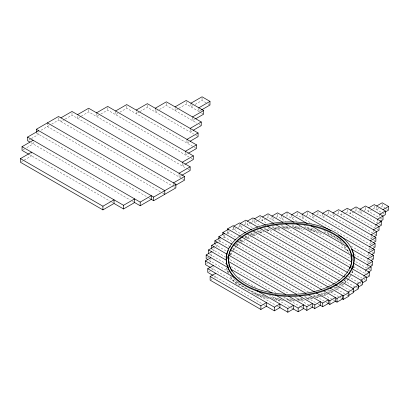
<?xml version="1.0" encoding="UTF-8"?>
<svg xmlns="http://www.w3.org/2000/svg" width="409" height="409" viewBox="0 0 409 409"><rect width="100%" height="100%" fill="white"/><g stroke="black" fill="none" stroke-linecap="round" stroke-linejoin="round"><path stroke-width="0.31" stroke-dasharray="2.04 1.53" d="M41.069 130.215L49.525 125.333M51.641 124.111L58.513 120.144L173.119 186.315M28.645 140.139L30.757 138.917M31.288 138.61L38.686 134.336L38.686 131.897M64.591 119.382L60.89 121.519L60.89 119.075M65.123 119.075L71.994 115.108L181.836 178.528M23.093 149.75L24.678 148.835M26.795 147.613L33.139 143.953L33.139 141.509M80.716 116.483L77.546 118.313L77.546 114.653M81.248 116.176L88.646 111.902L187.388 168.912M98.692 115.261L96.575 116.483L96.575 112.818M100.808 114.039L107.679 110.072L188.902 156.964M21.508 161.652L23.62 160.435M24.151 160.129L31.554 155.855L31.554 153.416M117.72 113.431L115.609 114.653L115.609 110.987M119.837 112.209L126.708 108.242L193.743 146.943M139.397 111.902L136.228 113.738L136.228 110.072M139.924 111.601L147.327 107.327L193.667 134.08M157.373 110.686L155.256 111.902L155.256 108.242M159.484 109.464L166.361 105.496L196.887 123.119M178.252 108.702L175.083 110.532L175.083 106.867M178.784 108.395L186.182 104.121L200.906 112.618M193.058 105.65L190.942 106.867L190.942 103.206M195.17 104.428L202.046 100.461L207.332 103.513M200.988 110.225L198.871 111.447L198.871 107.782M194.643 119.382L192.527 120.604L192.527 116.938M192.266 130.829L190.149 132.051L190.149 128.385M189.091 141.816L186.979 143.038L186.979 139.372M187.506 153.718L185.389 154.939L185.389 151.279M184.331 164.704L182.22 165.926L182.22 162.266M181.161 175.696L179.045 176.918L179.045 173.252M227.573 231.32L227.573 232.542L230.098 231.085M232.118 229.919L233.125 229.337L241.397 234.112M224.832 235.042L222.818 236.203L232.747 241.939M226.852 233.876L228.365 233.002L228.365 230.558M235.937 228.631L233.917 229.797L233.917 226.744M237.956 227.465L239.469 226.591L246.642 230.732M242.281 225.886L240.262 227.046L240.262 224.607M244.301 224.72L245.814 223.846L252.987 227.987M218.851 239.107L218.851 240.323L220.87 239.158M223.391 237.706L224.403 237.123L224.403 234.679M250.932 222.721L247.399 224.761L247.399 221.095M251.438 222.43L252.951 221.555L259.582 225.385M218.922 242.113L220.436 241.244L220.436 238.8M257.563 220.722L254.536 222.47L254.536 218.81M258.069 220.431L260.088 219.265L267.43 223.503M216.254 246.402L217.266 245.819L217.266 243.375M265.998 218.6L262.466 220.64L262.466 218.196M266.504 218.309L268.018 217.435L275.835 221.949M212.578 251.269L214.091 250.4L214.091 247.956M273.999 218.559L271.98 219.725L271.98 216.673M276.019 217.394L277.532 216.519L285.917 221.361M207.174 258.053L208.687 257.179M210.707 256.019L211.714 255.436L211.714 252.992M283.514 217.644L281.499 218.81L281.499 215.144M286.039 216.187L287.046 215.604L296.995 221.346M206.381 264.01L207.389 263.427M209.408 262.261L210.921 261.387L210.921 258.943M293.826 217.184L291.806 218.35L291.806 214.689M295.845 216.018L297.358 215.144L311.699 223.426M208.759 271.791L211.279 270.334M211.785 270.042L213.299 269.168L213.299 266.724M304.132 216.724L302.113 217.89L302.113 214.229M306.152 215.563L307.665 214.689L369.874 250.599M314.444 216.269L312.425 217.435L312.425 213.769M316.459 215.103L317.972 214.229L372.323 245.61M211.136 279.572L212.148 278.989M214.669 277.532L215.681 276.949L215.681 274.511M324.751 215.809L322.732 216.974L322.732 213.314M326.771 214.643L328.284 213.769L372.543 239.326M335.058 215.354L333.038 216.519L333.038 212.854M337.077 214.188L338.591 213.314L373.898 233.697M345.298 213.104L341.766 215.144L341.766 212.706M345.799 212.813L347.313 211.939L375.861 228.421M354.02 211.734L350.487 213.769L350.487 211.33M354.521 211.443L356.04 210.569L378.657 223.626M362.021 211.688L360.002 212.854L360.002 209.193M364.041 210.523L365.554 209.653L379.828 217.89M372.256 209.444L368.724 211.484L368.724 209.04M372.763 209.152L374.276 208.278L382.471 213.007M378.673 208.488L376.653 209.653L376.653 207.21M380.692 207.322L382.205 206.448L385.38 208.278M373.12 237.327L371.106 238.493L371.106 234.832M372.328 243.278L370.314 244.444L370.314 240.783M372.042 248.943L369.516 250.4L369.516 246.734M370.743 255.185L368.724 256.351L368.724 252.685M369.951 261.136L367.931 262.302L367.931 258.636M367.645 267.961L369.158 267.087M207.859 103.814L209.975 105.036M385.907 208.585L388.55 210.108M382.737 213.161L385.38 214.689M201.448 112.935L203.631 114.193M380.273 218.15L382.998 219.725M379.204 223.943L381.413 225.216M199.071 124.382L201.248 125.64M376.847 228.989L379.036 230.252M374.45 234.014L376.653 235.287M195.87 135.353L198.079 136.626M373.095 239.643L375.861 241.244M372.875 245.927L375.068 247.194M194.295 147.26L196.494 148.528M372.072 251.872L374.276 253.145M323.836 230.431L341.198 240.456M351.111 246.177L369.071 256.55M371.275 257.823L373.483 259.096M191.11 158.242L193.319 159.52M303.943 225.359L349.179 251.474M354.143 254.337L369.925 263.452M370.482 263.774L372.691 265.047M291.995 224.868L352.389 259.735M352.773 259.96L368.351 268.953M368.903 269.27L371.106 270.543M187.941 169.234L190.149 170.507M280.789 224.807L350.211 264.889M353.519 266.801L366.761 274.444M367.313 274.761L369.516 276.034M272.394 226.371L348.637 270.39M349.071 270.64L350.85 271.668M351.28 271.913L361.919 278.059M364.133 279.337L366.346 280.615M182.388 178.845L184.597 180.118M263.943 227.9L345.247 274.843M345.799 275.16L347.461 276.121M348.013 276.438L362.379 284.736M257.348 230.502L340.753 278.657M344.066 280.569L358.417 288.856M173.672 186.632L175.875 187.905M250.748 233.104L335.457 282.005M339.317 284.235L349.797 290.288M351.76 291.423L353.657 292.517M244.95 236.167L330.155 285.359M333.764 287.44L346.142 294.587M346.694 294.909L348.903 296.182M160.364 191.77L47.413 126.555L47.413 122.894M162.567 193.043L164.776 194.311M227.573 232.542L236.642 237.777M239.95 239.689L323.504 287.926M327.66 290.329L339.49 297.159M340.043 297.476L342.558 298.928M236.003 243.815L316.643 290.375M321.009 292.895L332.66 299.623M333.146 299.904L335.421 301.218M36.309 132.966L148.533 197.757M149.086 198.074L151.294 199.347M218.851 240.323L229.285 246.351M232.603 248.268L308.371 292.011M313.299 294.853L325.518 301.908M326.004 302.19L328.284 303.504M214.889 244.444L226.637 251.228M230.369 253.386L298.948 292.982M304.48 296.172L317.757 303.836M318.146 304.066L320.354 305.339M30.9 142.659L130.256 200.021M132.434 201.279L134.638 202.552M211.714 249.025L288.892 293.58M294.746 296.96L309.291 305.359M309.659 305.574L312.425 307.169M209.648 254.24L227.322 264.444M230.993 266.566L275.937 292.512M283.672 296.98L300.947 306.949M301.346 307.185L303.703 308.539M29.208 154.5L111.274 201.882M111.821 202.199L114.024 203.467M208.917 260.226L229.296 271.995M238.662 277.399L256.837 287.895M268.958 294.894L290.641 307.415M291.193 307.732L293.391 308.999M210.87 267.762L276.847 305.855M277.394 306.172L279.909 307.624M213.253 275.554L263.35 304.475M263.672 304.659L266.428 306.254M382.205 204.004L382.205 206.448M379.828 214.229L379.828 216.673M377.446 219.265L377.446 222.925M375.861 224.761L375.861 227.199M374.276 205.834L374.276 208.278M373.483 229.797L373.483 232.849M367.139 264.592L367.139 267.644M365.554 207.21L365.554 209.653M365.554 270.083L365.554 273.749M363.969 275.579L363.969 277.409M356.04 208.125L356.04 210.569M348.11 292.67L348.11 295.722M347.313 209.5L347.313 211.939M338.591 210.87L338.591 213.314M328.284 211.33L328.284 213.769M317.972 211.785L317.972 214.229M307.665 212.245L307.665 214.689M297.358 212.706L297.358 215.144M287.046 212.552L287.046 215.604M277.532 214.076L277.532 216.519M268.018 214.991L268.018 217.435M260.088 216.821L260.088 219.265M252.951 219.112L252.951 221.555M245.814 221.402L245.814 223.846M239.469 224.147L239.469 226.591M233.125 226.898L233.125 229.337M202.046 98.017L202.046 100.461M186.182 101.677L186.182 104.121M173.498 182.869L173.498 184.699M166.361 103.053L166.361 105.496M147.327 104.883L147.327 107.327M126.708 105.798L126.708 108.242M107.679 107.633L107.679 110.072M88.646 109.464L88.646 111.902M71.994 112.669L71.994 115.108M58.513 117.705L58.513 120.144M353.949 265.778A63.922 36.907 0 0 1 353.534 268.181M352.855 270.564A63.922 36.907 0 0 1 351.904 272.915M350.539 275.482A63.922 36.907 0 0 1 349.22 277.491M348.483 278.473A63.922 36.907 0 0 1 344.664 282.65M342.839 284.27A63.922 36.907 0 0 1 340.876 285.835M338.473 287.532A63.922 36.907 0 0 1 335.36 289.46M332.829 290.845A63.922 36.907 0 0 1 322.123 295.329M319.869 296.044A63.922 36.907 0 0 1 315.216 297.317M312.225 298.003A63.922 36.907 0 0 1 306.704 299.015M302.946 299.526A63.922 36.907 0 0 1 297.323 300.037M293.744 300.211A63.922 36.907 0 0 1 286.576 300.211M281.816 299.955A63.922 36.907 0 0 1 273.616 299.015M267.491 297.875A63.922 36.907 0 0 1 251.249 292.645M239.449 285.835A63.922 36.907 0 0 1 230.42 276.494M228.416 272.915A63.922 36.907 0 0 1 226.785 268.181M226.929 257.951A63.922 36.907 0 0 1 227.91 254.986M235.656 244.086A63.922 36.907 0 0 1 237.481 242.46M239.449 240.901A63.922 36.907 0 0 1 242.353 238.866M244.96 237.271A63.922 36.907 0 0 1 248.012 235.62M250.155 234.582A63.922 36.907 0 0 1 255.819 232.24M256.407 232.026A63.922 36.907 0 0 1 261.024 230.518M264.516 229.561A63.922 36.907 0 0 1 269.311 228.478M271.76 228.023A63.922 36.907 0 0 1 278.641 227.067M281.816 226.775A63.922 36.907 0 0 1 287.772 226.484M291.949 226.474A63.922 36.907 0 0 1 299.777 226.883M304.209 227.363A63.922 36.907 0 0 1 314.623 229.27M323.913 232.026A63.922 36.907 0 0 1 343.77 243.268M352.169 254.398A63.922 36.907 0 0 1 352.855 256.167M344.869 279.812A61.682 35.609 0 0 1 344.02 280.722M341.449 283.151A61.682 35.609 0 0 1 339.097 285.042M336.535 286.847A61.682 35.609 0 0 1 333.775 288.544M331.106 290.001A61.682 35.609 0 0 1 327.711 291.617M324.986 292.757A61.682 35.609 0 0 1 319.24 294.771M318.642 294.95A61.682 35.609 0 0 1 312.614 296.535M310.283 297.026A61.682 35.609 0 0 1 304.925 297.941M301.888 298.325A61.682 35.609 0 0 1 295.124 298.861M291.402 298.969A61.682 35.609 0 0 1 283.958 298.795M279.045 298.391A61.682 35.609 0 0 1 269.454 296.908M264.096 295.641A61.682 35.609 0 0 1 235.451 279.812M230.093 255.277A61.682 35.609 0 0 1 232.517 250.702M233.176 249.741A61.682 35.609 0 0 1 236.305 246.008M236.745 245.558A61.682 35.609 0 0 1 240.262 242.435M241.228 241.688A61.682 35.609 0 0 1 244.326 239.536M246.545 238.186A61.682 35.609 0 0 1 249.219 236.734M252.614 235.114A61.682 35.609 0 0 1 256.458 233.544M259.321 232.527A61.682 35.609 0 0 1 263.488 231.259M266.556 230.466A61.682 35.609 0 0 1 270.63 229.587M274.199 228.968A61.682 35.609 0 0 1 280.267 228.217M282.726 228.017A61.682 35.609 0 0 1 290.16 227.757M293.887 227.818A61.682 35.609 0 0 1 301.888 228.406M307.916 229.265A61.682 35.609 0 0 1 320.416 232.332M344.45 246.463A61.682 35.609 0 0 1 349.25 253.156M351.766 265.845A61.682 35.609 0 0 1 351.546 267.588M346.065 279.148A61.682 35.609 0 0 1 343.575 281.903M342.328 283.1A61.682 35.609 0 0 1 339.097 285.779M337.583 286.867A61.682 35.609 0 0 1 333.775 289.281M331.653 290.446A61.682 35.609 0 0 1 328.289 292.092M326.091 293.043A61.682 35.609 0 0 1 321.581 294.741M319.24 295.502A61.682 35.609 0 0 1 313.764 297M311.454 297.522A61.682 35.609 0 0 1 306.126 298.493M302.502 298.989A61.682 35.609 0 0 1 295.743 299.562M292.645 299.679A61.682 35.609 0 0 1 285.814 299.618M280.881 299.306A61.682 35.609 0 0 1 271.218 297.987M265.937 296.847A61.682 35.609 0 0 1 233.176 277.726M228.687 267.011A61.682 35.609 0 0 1 228.488 264.679M229.009 259.449A61.682 35.609 0 0 1 229.669 257.154M230.584 254.884A61.682 35.609 0 0 1 232.2 251.918M233.176 250.472A61.682 35.609 0 0 1 235.87 247.194M237.154 245.891A61.682 35.609 0 0 1 239.792 243.544M241.228 242.419A61.682 35.609 0 0 1 244.868 239.925M247.067 238.621A61.682 35.609 0 0 1 250.891 236.637M252.614 235.845A61.682 35.609 0 0 1 257.021 234.066M259.904 233.069A61.682 35.609 0 0 1 264.096 231.826M267.133 231.065A61.682 35.609 0 0 1 271.811 230.098M274.199 229.7A61.682 35.609 0 0 1 280.881 228.892M284.577 228.636A61.682 35.609 0 0 1 291.402 228.493M295.743 228.636A61.682 35.609 0 0 1 304.322 229.439M309.695 230.318A61.682 35.609 0 0 1 323.867 234.275M341.449 244.316A61.682 35.609 0 0 1 348.422 252.404M349.992 255.446A61.682 35.609 0 0 1 351.173 258.877M354.005 265.906A63.922 36.907 0 0 1 353.662 268.319M353.054 270.707A63.922 36.907 0 0 1 351.904 273.652M351.397 274.679A63.922 36.907 0 0 1 349.22 278.222M348.483 279.204A63.922 36.907 0 0 1 344.225 283.79M343.77 284.199A63.922 36.907 0 0 1 340.876 286.566M339.935 287.256A63.922 36.907 0 0 1 335.36 290.196M333.35 291.305A63.922 36.907 0 0 1 329.623 293.13M327.962 293.861A63.922 36.907 0 0 1 323.32 295.651M321.566 296.244A63.922 36.907 0 0 1 315.216 298.049M312.829 298.606A63.922 36.907 0 0 1 307.941 299.546M304.209 300.104A63.922 36.907 0 0 1 298.504 300.687M294.94 300.901A63.922 36.907 0 0 1 287.772 300.978M283.595 300.809A63.922 36.907 0 0 1 273.616 299.746M268.703 298.861A63.922 36.907 0 0 1 254.649 294.787M236.55 284.199A63.922 36.907 0 0 1 229.781 276.213M228.416 273.652A63.922 36.907 0 0 1 226.545 267.716M226.929 258.682A63.922 36.907 0 0 1 228.416 254.546M234.802 245.645A63.922 36.907 0 0 1 238.447 242.404M239.914 241.284A63.922 36.907 0 0 1 242.864 239.275M244.96 238.002A63.922 36.907 0 0 1 249.076 235.824M251.249 234.817A63.922 36.907 0 0 1 255.231 233.191M258.202 232.138A63.922 36.907 0 0 1 262.179 230.916M265.697 230.001A63.922 36.907 0 0 1 269.92 229.091M273.616 228.452A63.922 36.907 0 0 1 279.275 227.731M282.409 227.465A63.922 36.907 0 0 1 290.16 227.194M293.744 227.251A63.922 36.907 0 0 1 301.05 227.731M306.704 228.452A63.922 36.907 0 0 1 318.146 230.916M327.962 234.337A63.922 36.907 0 0 1 342.364 242.798M352.169 255.129A63.922 36.907 0 0 1 353.534 259.28"/><path stroke-width="0.61" d="M36.309 132.352L36.309 129.3L58.513 116.483L175.875 184.239L175.875 187.905L153.672 200.722L150.916 199.132M29.796 142.02L27.587 140.747L27.587 137.087L38.686 130.675M60.89 117.858L71.994 111.447L184.597 176.458L184.597 180.118L175.609 185.308M28.656 154.183L22.035 150.364L22.035 146.698L33.139 140.287M77.546 114.653L88.646 108.242L190.149 166.841L190.149 170.507L181.688 175.389M96.575 112.818L107.679 106.412L193.319 155.855L193.319 159.52L185.389 164.096M20.45 158.6L102.92 206.218L114.024 199.807L114.024 203.467L102.92 209.878L20.45 162.266L20.45 158.6L31.554 152.194M115.609 110.987L126.708 104.581L196.494 144.868L196.494 148.528L188.564 153.109M136.228 110.072L147.327 103.661L198.079 132.966L198.079 136.626L190.149 141.207M155.256 108.242L166.361 101.831L201.248 121.974L201.248 125.64L193.319 130.215M175.083 106.867L186.182 100.461L203.631 110.532L203.631 114.193L195.701 118.774M190.942 103.206L202.046 96.795L209.975 101.376L209.975 105.036L201.514 109.919M198.871 107.782L209.975 101.376M192.527 116.938L203.631 110.532M190.149 128.385L201.248 121.974M186.979 139.372L198.079 132.966M185.389 151.279L196.494 144.868M182.22 162.266L193.319 155.855M22.035 146.698L123.538 205.303L134.638 198.892L134.638 202.552L123.538 208.963L114.162 203.549M179.045 173.252L190.149 166.841M27.587 137.087L140.19 202.097L151.294 195.686L151.294 199.347L140.19 205.758L134.121 202.256M173.498 182.869L184.597 176.458M36.309 129.3L153.672 197.061L175.875 184.239M227.573 230.098L227.573 228.882L233.125 225.676L245.804 232.997M222.818 234.372L222.818 232.542L228.365 229.337M233.917 226.131L239.469 222.925L251.607 229.935M240.262 223.386L245.814 220.18L257.956 227.194M218.851 238.493L218.851 236.663L224.403 233.457M247.399 221.095L252.951 217.89L265.661 225.231M214.889 243.836L214.889 240.783L220.436 237.578M254.536 218.81L260.088 215.604L274.05 223.667M211.714 248.411L211.714 245.359L217.266 242.159M262.466 216.974L268.018 213.769L282.987 222.414M208.544 253.6L208.544 249.94L214.091 246.734M271.98 216.059L277.532 212.854L294.045 222.389M207.818 259.592L206.162 258.636L206.162 254.976L211.714 251.77M281.499 215.144L287.046 211.939L307.251 223.605M210.318 267.445L205.369 264.592L205.369 260.927L210.921 257.721M291.806 214.689L297.358 211.484L331.009 230.911M212.706 275.231L207.752 272.374L207.752 268.713L213.299 265.507M302.113 214.229L307.665 211.024L374.276 249.48L374.276 253.145L371.755 254.602M312.425 213.769L317.972 210.569L375.068 243.529L375.068 247.194L372.548 248.652M210.129 276.494L260.881 305.794L266.428 302.588L266.428 306.254L260.881 309.46L210.129 280.155L210.129 276.494L215.681 273.289M322.732 213.314L328.284 210.108L375.861 237.578L375.861 241.244L373.34 242.695M333.038 212.854L338.591 209.653L376.653 231.627L376.653 235.287L374.133 236.745M341.766 211.484L347.313 208.278L379.036 226.591L379.036 230.252L371.106 234.832M350.487 210.108L356.04 206.903L381.413 221.555L381.413 225.216L373.483 229.797M360.002 209.193L365.554 205.988L382.998 216.059L382.998 219.725L379.971 221.473M368.724 207.818L374.276 204.612L385.38 211.024L385.38 214.689L377.446 219.265M376.653 205.988L382.205 202.782L388.55 206.448L388.55 210.108L385.017 212.148M382.998 209.653L388.55 206.448M379.828 214.229L385.38 211.024M375.861 224.761L381.413 221.555M370.314 240.783L375.861 237.578M369.516 246.734L375.068 243.529M207.752 268.713L274.362 307.169L279.909 303.964L279.909 307.624L274.362 310.83L266.101 306.065M368.724 252.685L374.276 249.48M367.931 258.636L373.483 255.436L373.483 259.096L370.958 260.553M255.952 290.129L287.839 308.539L293.391 305.339L293.391 308.999L287.839 312.205L279.592 307.44M367.139 264.592L372.691 261.387L372.691 265.047L370.165 266.504M275.564 295.047L298.151 308.084L303.703 304.879L303.703 308.539L298.151 311.745L293.192 308.882M365.554 270.083L371.106 266.878L371.106 270.543L368.074 272.292M288.642 296.188L306.873 306.709L312.425 303.504L312.425 307.169L306.873 310.375L303.008 308.141M363.969 275.579L369.516 272.374L369.516 276.034L366.49 277.783M299.163 295.85L314.802 304.879L320.354 301.673L320.354 305.339L314.802 308.539L312.047 306.949M360.794 280.155L366.346 276.949L366.346 280.615L362.308 282.946M308.228 294.674L322.732 303.049L328.284 299.843L328.284 303.504L322.732 306.709L319.966 305.114M356.832 284.275L362.379 281.07L362.379 284.736L357.839 287.358M316.116 292.818L329.869 300.758L335.421 297.553L335.421 301.218L329.869 304.419L327.66 303.146M352.865 288.396L358.417 285.191L358.417 288.856L353.371 291.77M323.217 290.508L337.006 298.468L342.558 295.262L342.558 298.928L337.006 302.133L335.349 301.177M348.11 292.062L353.657 288.856L353.657 292.517L348.611 295.431M330.119 288.084L343.35 295.722L348.903 292.517L348.903 296.182L343.35 299.383L342.246 298.749M338.447 235.206L373.483 255.436M311.111 225.834L348.381 247.348M351.382 249.086L372.691 261.387M296.796 223.979L351.668 255.656M353.325 256.617L371.106 266.878M285.671 223.963L351.791 262.138M353.442 263.094L369.516 272.374M275.707 224.618L350.298 267.685M351.832 268.57L366.346 276.949M267.266 226.157L347.512 272.486M349.117 273.411L362.379 281.07M260.109 228.437L343.565 276.617M345.17 277.542L358.417 285.191M253.258 230.891L339.317 280.574M340.973 281.53L353.657 288.856M246.908 233.631L334.317 284.097M335.421 284.736L348.903 292.517M47.413 122.894L164.776 190.65L164.776 194.311M227.573 228.882L240.502 236.346M241.607 236.98L328.463 287.128M222.818 232.542L235.502 239.868M237.159 240.824L321.612 289.582M218.851 236.663L232.107 244.316M233.713 245.242L314.455 291.862M214.889 240.783L228.841 248.841M230.369 249.725L306.142 293.468M211.714 245.359L227.148 254.275M228.805 255.226L296.612 294.378M208.544 249.94L226.586 260.359M228.237 261.31L285.523 294.383M206.162 254.976L228.513 267.88M230.712 269.148L272.261 293.135M205.369 260.927L235.87 278.539M343.35 295.722L343.35 299.383M337.006 298.468L337.006 302.133M329.869 300.758L329.869 304.419M322.732 303.049L322.732 306.709M314.802 304.879L314.802 308.539M306.873 306.709L306.873 310.375M298.151 308.084L298.151 311.745M287.839 308.539L287.839 312.205M274.362 307.169L274.362 310.83M260.881 305.794L260.881 309.46M153.672 197.061L153.672 200.722M140.19 202.097L140.19 205.758M123.538 205.303L123.538 208.963M102.92 206.218L102.92 209.878M353.662 255.303A63.922 36.907 0 0 1 289.638 296.423A63.922 36.907 0 0 1 226.785 254.705M226.929 254.107A63.922 36.907 0 0 1 228.416 249.971M229.781 247.404A63.922 36.907 0 0 1 230.42 246.392M351.904 249.971A63.922 36.907 0 0 1 353.534 254.705M229.009 264.168A61.682 35.609 0 0 1 290.16 223.912A61.682 35.609 0 0 1 351.316 264.168M351.173 264.746A61.682 35.609 0 0 1 349.741 268.739M344.869 275.963A61.682 35.609 0 0 1 344.02 276.878M231.903 271.213A61.682 35.609 0 0 1 231.07 269.73M230.584 268.739A61.682 35.609 0 0 1 229.147 264.746M252.614 287.041A61.682 35.609 0 0 0 351.316 263.437A61.682 35.609 0 0 0 266.556 225.886A61.682 35.609 0 0 0 252.614 287.041M251.249 288.069A63.922 36.907 0 0 0 353.534 263.606A63.922 36.907 0 0 0 265.697 224.689A63.922 36.907 0 0 0 251.249 288.069"/></g></svg>
